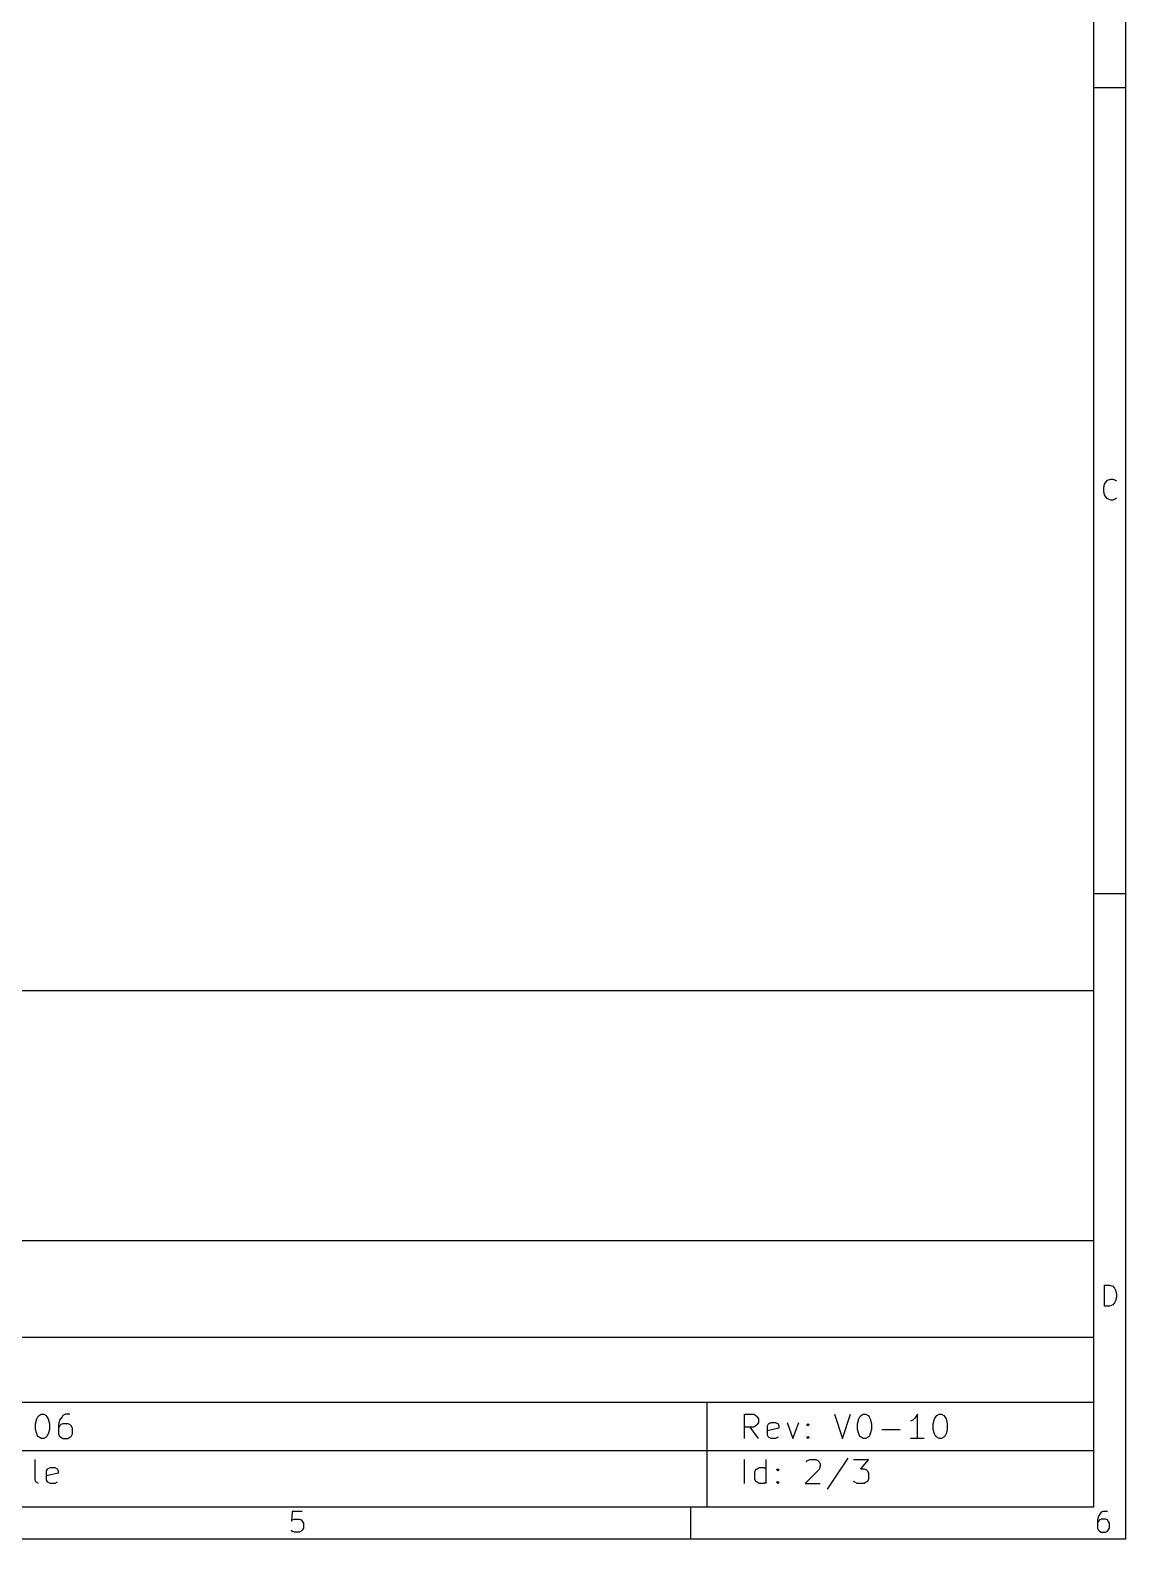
# Model space of a CAD drawing. Extents: x 10 to 287, y -200 to -10.
# Drawn here: x 219 to 287, y -200 to -106.4 of the extents above; entities that cross this region are included whole.
import ezdxf

# ---------------------------------------------------------------- set-up
doc = ezdxf.new("R2010")
doc.units = 0
doc.header["$MEASUREMENT"] = 0

msp = doc.modelspace()

# ---------------------------------------------------------------- linework, layer by layer
at = {"layer": 'Red 2'}
for p, q in [((286.995, -200), (286.995, -10.0076)), ((285.013, -198.018), (285.013, -11.9888)), ((286.995, -110.007), (285.013, -110.007)), ((285.623, -134.823), (285.674, -134.595)), ((285.674, -134.595), (285.75, -134.468)), ((285.75, -134.468), (285.852, -134.341)), ((285.852, -134.341), (286.055, -134.29)), ((286.055, -134.29), (286.182, -134.29)), ((286.182, -134.29), (286.36, -134.341)), ((286.36, -134.341), (286.41, -134.391)), ((285.623, -135.026), (285.623, -134.823)), ((285.674, -135.255), (285.623, -135.026)), ((285.75, -135.382), (285.674, -135.255)), ((285.852, -135.509), (285.75, -135.382)), ((286.055, -135.585), (285.852, -135.509)), ((286.182, -135.585), (286.055, -135.585)), ((286.36, -135.509), (286.182, -135.585)), ((286.41, -135.458), (286.36, -135.509)), ((286.995, -159.995), (285.013, -159.995)), ((285.013, -166.014), (177.013, -166.014)), ((285.013, -198.018), (285.013, -166.014)), ((177.013, -181.508), (285.013, -181.508)), ((285.674, -185.572), (285.674, -184.277)), ((285.674, -184.277), (285.979, -184.277)), ((285.979, -184.277), (286.182, -184.328)), ((286.182, -184.328), (286.283, -184.455)), ((286.283, -184.455), (286.36, -184.582)), ((286.36, -185.242), (286.283, -185.369)), ((286.36, -184.582), (286.41, -184.81)), ((286.41, -185.014), (286.36, -185.242)), ((286.41, -184.81), (286.41, -185.014)), ((285.979, -185.572), (285.674, -185.572)), ((286.182, -185.496), (285.979, -185.572)), ((286.283, -185.369), (286.182, -185.496)), ((177.013, -187.503), (285.013, -187.503)), ((177.013, -191.516), (285.013, -191.516)), ((261.01, -191.516), (261.01, -198.018)), ((219.38, -192.862), (219.456, -192.557)), ((219.456, -192.557), (219.532, -192.43)), ((219.532, -192.43), (219.608, -192.354)), ((219.608, -192.354), (219.735, -192.278)), ((219.735, -192.278), (219.888, -192.278)), ((219.888, -192.278), (220.04, -192.354)), ((220.04, -192.354), (220.091, -192.43)), ((220.091, -192.43), (220.167, -192.557)), ((220.167, -192.557), (220.243, -192.862)), ((220.878, -192.634), (220.802, -192.913)), ((221.031, -192.43), (220.878, -192.634)), ((221.082, -192.354), (221.031, -192.43)), ((221.234, -192.278), (221.082, -192.354)), ((221.513, -192.278), (221.234, -192.278)), ((263.347, -193.777), (263.347, -192.278)), ((263.347, -192.278), (263.931, -192.278)), ((263.931, -192.278), (264.058, -192.354)), ((264.058, -192.354), (264.135, -192.43)), ((264.135, -192.43), (264.211, -192.557)), ((264.211, -192.557), (264.211, -192.786)), ((268.935, -192.278), (269.418, -193.777)), ((269.418, -193.777), (269.926, -192.278)), ((270.358, -192.862), (270.434, -192.557)), ((270.434, -192.557), (270.51, -192.43)), ((270.51, -192.43), (270.586, -192.354)), ((270.586, -192.354), (270.713, -192.278)), ((270.713, -192.278), (270.866, -192.278)), ((270.866, -192.278), (271.018, -192.354)), ((271.018, -192.354), (271.069, -192.43)), ((271.069, -192.43), (271.145, -192.557)), ((271.145, -192.557), (271.221, -192.862)), ((273.787, -192.634), (273.634, -192.71)), ((273.914, -192.507), (273.787, -192.634)), ((274.066, -192.278), (273.914, -192.507)), ((274.066, -193.777), (274.066, -192.278)), ((275.057, -192.862), (275.133, -192.557)), ((275.133, -192.557), (275.209, -192.43)), ((275.209, -192.43), (275.285, -192.354)), ((275.285, -192.354), (275.412, -192.278)), ((275.412, -192.278), (275.565, -192.278)), ((275.565, -192.278), (275.717, -192.354)), ((275.717, -192.354), (275.768, -192.43)), ((275.768, -192.43), (275.844, -192.557)), ((275.844, -192.557), (275.92, -192.862)), ((219.38, -193.218), (219.38, -192.862)), ((219.456, -193.497), (219.38, -193.218)), ((219.532, -193.65), (219.456, -193.497)), ((219.608, -193.7), (219.532, -193.65)), ((220.091, -193.65), (220.04, -193.7)), ((220.167, -193.497), (220.091, -193.65)), ((220.243, -193.218), (220.167, -193.497)), ((220.243, -192.862), (220.243, -193.218)), ((220.802, -192.913), (220.802, -193.497)), ((220.878, -192.989), (220.802, -193.142)), ((220.802, -193.497), (220.878, -193.65)), ((220.955, -192.913), (220.878, -192.989)), ((220.878, -193.65), (220.955, -193.7)), ((221.082, -192.862), (220.955, -192.913)), ((221.386, -192.862), (221.082, -192.862)), ((221.513, -192.913), (221.386, -192.862)), ((221.59, -192.989), (221.513, -192.913)), ((221.513, -193.7), (221.59, -193.65)), ((221.666, -193.142), (221.59, -192.989)), ((221.59, -193.65), (221.666, -193.497)), ((221.666, -193.497), (221.666, -193.142)), ((263.931, -193.065), (263.347, -193.065)), ((264.211, -193.777), (263.703, -193.065)), ((264.058, -192.989), (263.931, -193.065)), ((264.135, -192.913), (264.058, -192.989)), ((264.211, -192.786), (264.135, -192.913)), ((264.77, -192.989), (264.846, -192.862)), ((264.77, -193.573), (264.77, -192.989)), ((265.481, -193.142), (264.77, -193.294)), ((264.846, -193.7), (264.77, -193.573)), ((264.846, -192.862), (264.998, -192.786)), ((264.998, -192.786), (265.278, -192.786)), ((265.278, -192.786), (265.43, -192.862)), ((265.43, -192.862), (265.481, -192.989)), ((265.481, -192.989), (265.481, -193.142)), ((265.989, -192.786), (266.344, -193.777)), ((266.344, -193.777), (266.725, -192.786)), ((267.208, -192.913), (267.284, -192.862)), ((267.284, -192.989), (267.208, -192.913)), ((267.208, -193.7), (267.284, -193.65)), ((267.284, -192.862), (267.36, -192.913)), ((267.284, -192.862), (267.284, -192.989)), ((267.36, -192.913), (267.284, -192.989)), ((267.284, -193.65), (267.36, -193.7)), ((267.284, -193.65), (267.284, -193.777)), ((270.358, -193.218), (270.358, -192.862)), ((270.434, -193.497), (270.358, -193.218)), ((270.51, -193.65), (270.434, -193.497)), ((270.586, -193.7), (270.51, -193.65)), ((271.069, -193.65), (271.018, -193.7)), ((271.145, -193.497), (271.069, -193.65)), ((271.221, -193.218), (271.145, -193.497)), ((271.221, -192.862), (271.221, -193.218)), ((271.856, -193.218), (272.999, -193.218)), ((275.057, -193.218), (275.057, -192.862)), ((275.133, -193.497), (275.057, -193.218)), ((275.209, -193.65), (275.133, -193.497)), ((275.285, -193.7), (275.209, -193.65)), ((275.768, -193.65), (275.717, -193.7)), ((275.844, -193.497), (275.768, -193.65)), ((275.92, -193.218), (275.844, -193.497)), ((275.92, -192.862), (275.92, -193.218)), ((177.013, -194.513), (285.013, -194.513)), ((219.735, -193.777), (219.608, -193.7)), ((219.888, -193.777), (219.735, -193.777)), ((220.04, -193.7), (219.888, -193.777)), ((220.955, -193.7), (221.082, -193.777)), ((221.082, -193.777), (221.386, -193.777)), ((221.386, -193.777), (221.513, -193.7)), ((264.998, -193.777), (264.846, -193.7)), ((265.278, -193.777), (264.998, -193.777)), ((265.43, -193.7), (265.278, -193.777)), ((267.284, -193.777), (267.208, -193.7)), ((267.36, -193.7), (267.284, -193.777)), ((270.713, -193.777), (270.586, -193.7)), ((270.866, -193.777), (270.713, -193.777)), ((271.018, -193.7), (270.866, -193.777)), ((274.498, -193.777), (273.634, -193.777)), ((275.412, -193.777), (275.285, -193.7)), ((275.565, -193.777), (275.412, -193.777)), ((275.717, -193.7), (275.565, -193.777)), ((219.354, -196.367), (219.354, -195.072)), ((263.347, -196.571), (263.347, -195.072)), ((264.693, -196.571), (264.693, -195.072)), ((267.183, -195.224), (267.259, -195.148)), ((267.259, -195.148), (267.411, -195.072)), ((267.411, -195.072), (267.767, -195.072)), ((267.767, -195.072), (267.894, -195.148)), ((267.894, -195.148), (267.97, -195.224)), ((267.97, -195.224), (268.046, -195.351)), ((268.046, -195.504), (267.97, -195.707)), ((268.046, -195.351), (268.046, -195.504)), ((269.748, -194.996), (268.478, -196.926)), ((270.104, -195.072), (271.043, -195.072)), ((271.043, -195.072), (270.535, -195.656)), ((219.431, -196.494), (219.354, -196.367)), ((220.066, -195.783), (220.142, -195.656)), ((220.066, -196.367), (220.066, -195.783)), ((220.777, -195.936), (220.066, -196.088)), ((220.142, -196.494), (220.066, -196.367)), ((220.142, -195.656), (220.294, -195.58)), ((220.294, -195.58), (220.574, -195.58)), ((220.574, -195.58), (220.726, -195.656)), ((220.726, -195.656), (220.777, -195.783)), ((220.777, -195.783), (220.777, -195.936)), ((263.982, -195.859), (264.058, -195.707)), ((263.982, -196.291), (263.982, -195.859)), ((264.058, -196.444), (263.982, -196.291)), ((264.058, -195.707), (264.135, -195.656)), ((264.135, -196.494), (264.058, -196.444)), ((264.135, -195.656), (264.262, -195.58)), ((264.262, -195.58), (264.566, -195.58)), ((264.566, -195.58), (264.693, -195.656)), ((265.328, -195.707), (265.405, -195.656)), ((265.405, -195.783), (265.328, -195.707)), ((265.328, -196.494), (265.405, -196.444)), ((265.405, -195.656), (265.481, -195.707)), ((265.405, -195.656), (265.405, -195.783)), ((265.481, -195.707), (265.405, -195.783)), ((265.405, -196.444), (265.481, -196.494)), ((265.405, -196.444), (265.405, -196.571)), ((267.97, -195.707), (267.106, -196.571)), ((270.18, -196.494), (270.104, -196.444)), ((270.535, -195.656), (270.764, -195.656)), ((270.764, -195.656), (270.891, -195.707)), ((270.891, -195.707), (270.967, -195.783)), ((270.967, -196.444), (270.891, -196.494)), ((270.967, -195.783), (271.043, -195.936)), ((271.043, -196.291), (270.967, -196.444)), ((271.043, -195.936), (271.043, -196.291)), ((219.558, -196.571), (219.431, -196.494)), ((220.294, -196.571), (220.142, -196.494)), ((220.574, -196.571), (220.294, -196.571)), ((220.726, -196.494), (220.574, -196.571)), ((264.262, -196.571), (264.135, -196.494)), ((264.566, -196.571), (264.262, -196.571)), ((264.693, -196.494), (264.566, -196.571)), ((265.405, -196.571), (265.328, -196.494)), ((265.481, -196.494), (265.405, -196.571)), ((267.106, -196.571), (268.046, -196.571)), ((270.332, -196.571), (270.18, -196.494)), ((270.764, -196.571), (270.332, -196.571)), ((270.891, -196.494), (270.764, -196.571)), ((11.9888, -198.018), (285.013, -198.018)), ((177.013, -198.018), (285.013, -198.018)), ((235.306, -198.298), (235.255, -198.907)), ((235.915, -198.298), (235.306, -198.298)), ((259.994, -198.018), (259.994, -200)), ((285.471, -198.349), (285.42, -198.399)), ((285.598, -198.298), (285.471, -198.349)), ((285.852, -198.298), (285.598, -198.298)), ((235.255, -198.907), (235.306, -198.831)), ((235.306, -198.831), (235.433, -198.78)), ((235.433, -198.78), (235.737, -198.78)), ((235.737, -198.78), (235.864, -198.831)), ((235.864, -198.831), (235.915, -198.907)), ((235.915, -198.907), (235.991, -199.034)), ((235.991, -199.034), (235.991, -199.339)), ((285.293, -198.603), (285.242, -198.831)), ((285.242, -198.831), (285.242, -199.339)), ((285.293, -198.907), (285.242, -199.034)), ((285.42, -198.399), (285.293, -198.603)), ((285.369, -198.831), (285.293, -198.907)), ((285.471, -198.78), (285.369, -198.831)), ((285.725, -198.78), (285.471, -198.78)), ((285.852, -198.831), (285.725, -198.78)), ((285.902, -198.907), (285.852, -198.831)), ((285.979, -199.034), (285.902, -198.907)), ((285.979, -199.339), (285.979, -199.034)), ((10.0076, -200), (286.995, -200)), ((235.306, -199.517), (235.255, -199.466)), ((235.433, -199.593), (235.306, -199.517)), ((235.737, -199.593), (235.433, -199.593)), ((235.864, -199.517), (235.737, -199.593)), ((235.915, -199.466), (235.864, -199.517)), ((235.991, -199.339), (235.915, -199.466)), ((285.242, -199.339), (285.293, -199.466)), ((285.293, -199.466), (285.369, -199.517)), ((285.369, -199.517), (285.471, -199.593)), ((285.471, -199.593), (285.725, -199.593)), ((285.725, -199.593), (285.852, -199.517)), ((285.852, -199.517), (285.902, -199.466)), ((285.902, -199.466), (285.979, -199.339))]:
    msp.add_line(p, q, dxfattribs=at)

doc.saveas('drawing.dxf')
